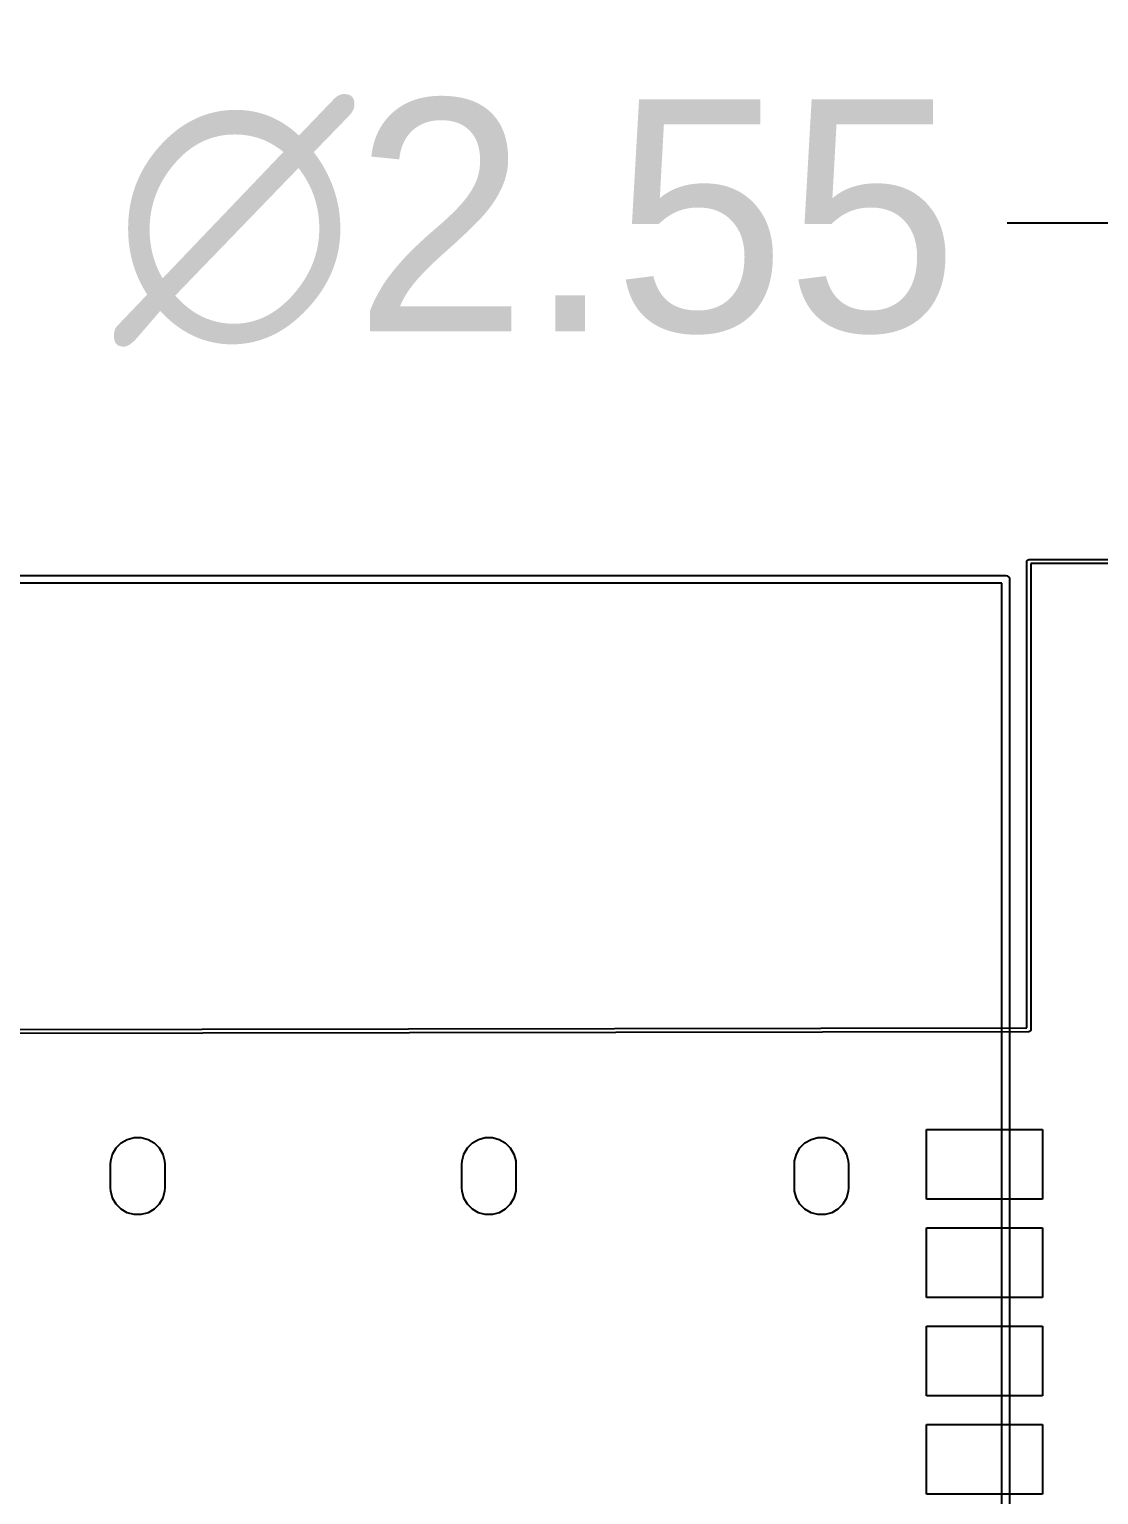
# Model space of a CAD drawing. Extents: x 76 to 193, y -170 to -23.
# Drawn here: x 144.86 to 158.69, y -61.79 to -42.86 of the extents above; entities that cross this region are included whole.
import ezdxf

# ---------------------------------------------------------------- set-up
doc = ezdxf.new("R2010")
doc.units = 0
doc.layers.get('0').update_dxf_attribs({"linetype": 'CONTINUOUS'})
doc.layers.get('Defpoints').update_dxf_attribs({"linetype": 'CONTINUOUS'})
doc.layers.add('BLACK', color=7, linetype='CONTINUOUS')
doc.dimstyles.get("Standard").update_dxf_attribs({"dimtxt": 3, "dimasz": 3, "dimexe": 0.18, "dimexo": 0.0625, "dimgap": 0.09, "dimtad": 0, "dimtih": 1, "dimtoh": 1, "dimzin": 0, "dimdsep": 46, "dimtxsty": 'Standard', "dimcen": 0.09, "dimclrd": 3, "dimclre": 3, "dimclrt": 3, "dimadec": 0, "dimazin": 0, "dimtfac": 1, "dimtofl": 0, "dimtmove": 0, "dimatfit": 3, "dimfxl": 1, "dimtolj": 1, "dimtzin": 0, "dimarcsym": 0})

# ---------------------------------------------------------------- blocks, each defined once
blk = doc.blocks.new('*D1')
at = {"color": 3, "linetype": 'Continuous', "lineweight": -2, "transparency": 16777216}
for p, q in [((131.942, -51.708), (132.343, -24.546)), ((135.34, -24.771), (143.56, -24.892)), ((162.446, -25.171), (153.74, -25.042)), ((165.048, -52.197), (165.449, -25.035))]:
    blk.add_line(p, q, dxfattribs=at)
at = {"color": 3, "linetype": 'Continuous', "transparency": 16777216}
for points in [[(135.347, -24.271), (135.332, -25.271), (132.34, -24.726)], [(162.454, -24.671), (162.439, -25.671), (165.446, -25.215)]]:
    blk.add_solid(points, dxfattribs=at)
at = {"layer": 'Defpoints', "color": 0, "linetype": 'Continuous', "transparency": 16777216}
for p in [(165.446, -25.215), (131.941, -51.771), (165.047, -52.26)]:
    blk.add_point(p, dxfattribs=at)
at = {"color": 3, "linetype": 'Continuous', "transparency": 16777216, "insert": (148.65, -24.967), "char_height": 3, "attachment_point": 5}
blk.add_mtext('\\A1;33.11', dxfattribs=at)
blk = doc.blocks.new('*D3')
at = {"color": 3, "linetype": 'Continuous', "lineweight": -2, "transparency": 16777216}
for p, q in [((157.507, -45.36), (160.507, -45.36)), ((160.507, -45.36), (161.237, -48.27)), ((162.186, -52.416), (162.366, -52.416)), ((162.276, -52.506), (162.276, -52.326))]:
    blk.add_line(p, q, dxfattribs=at)
at = {"color": 3, "linetype": 'Continuous', "transparency": 16777216}
blk.add_solid([(161.722, -48.149), (160.752, -48.392), (161.966, -51.18)], dxfattribs=at)
at = {"layer": 'Defpoints', "color": 0, "linetype": 'Continuous', "transparency": 16777216}
for p in [(161.966, -51.18), (162.586, -53.651)]:
    blk.add_point(p, dxfattribs=at)
at = {"color": 3, "linetype": 'Continuous', "transparency": 16777216, "insert": (151.417, -45.36), "char_height": 3, "attachment_point": 5}
blk.add_mtext('\\A1;∅2.55', dxfattribs=at)
blk = doc.blocks.new('*D5')
at = {"color": 3, "linetype": 'Continuous', "lineweight": -2, "transparency": 16777216}
for p, q in [((134.566, -52.343), (134.566, -33.66)), ((162.276, -52.353), (162.276, -33.66)), ((137.566, -33.84), (142.831, -33.84)), ((159.276, -33.84), (154.011, -33.84))]:
    blk.add_line(p, q, dxfattribs=at)
at = {"color": 3, "linetype": 'Continuous', "transparency": 16777216}
for points in [[(137.566, -33.34), (137.566, -34.34), (134.566, -33.84)], [(159.276, -33.34), (159.276, -34.34), (162.276, -33.84)]]:
    blk.add_solid(points, dxfattribs=at)
at = {"layer": 'Defpoints', "color": 0, "linetype": 'Continuous', "transparency": 16777216}
for p in [(162.276, -33.84), (134.566, -52.406), (162.276, -52.416)]:
    blk.add_point(p, dxfattribs=at)
at = {"color": 3, "linetype": 'Continuous', "transparency": 16777216, "insert": (148.421, -33.84), "char_height": 3, "attachment_point": 5}
blk.add_mtext('\\A1;27.71', dxfattribs=at)
blk = doc.blocks.new('*D9')
at = {"color": 3, "linetype": 'Continuous', "lineweight": -2, "transparency": 16777216}
for p, q in [((133.325, -59.443), (133.325, -29.513)), ((163.773, -59.443), (163.773, -29.513)), ((136.325, -29.693), (142.709, -29.693)), ((160.773, -29.693), (154.389, -29.693))]:
    blk.add_line(p, q, dxfattribs=at)
at = {"color": 3, "linetype": 'Continuous', "transparency": 16777216}
for points in [[(136.325, -29.193), (136.325, -30.193), (133.325, -29.693)], [(160.773, -29.193), (160.773, -30.193), (163.773, -29.693)]]:
    blk.add_solid(points, dxfattribs=at)
at = {"layer": 'Defpoints', "color": 0, "linetype": 'Continuous', "transparency": 16777216}
for p in [(163.773, -29.693), (133.325, -59.506), (163.773, -59.506)]:
    blk.add_point(p, dxfattribs=at)
at = {"color": 3, "linetype": 'Continuous', "transparency": 16777216, "insert": (148.549, -29.693), "char_height": 3, "attachment_point": 5}
blk.add_mtext('\\A1;30.45', dxfattribs=at)

msp = doc.modelspace()

# ---------------------------------------------------------------- linework, layer by layer
at = {"layer": 'BLACK', "linetype": 'Continuous'}
for p, q in [((157.7595, -49.73557), (157.761399, -49.726023)), ((157.7595, -55.76061), (157.7595, -49.73557)), ((157.761399, -49.726013), (157.761401, -49.72601)), ((157.761399, -49.726023), (157.761399, -49.726013)), ((157.761401, -49.72601), (157.761403, -49.726003)), ((157.761403, -49.726003), (157.768161, -49.719245)), ((157.768161, -49.719245), (157.774923, -49.712477)), ((157.774923, -49.712477), (157.77493, -49.712475)), ((157.77493, -49.712475), (157.774933, -49.712473)), ((157.774933, -49.712473), (157.774943, -49.712473)), ((157.774943, -49.712473), (157.784489, -49.71057)), ((157.784489, -49.71057), (163.018099, -49.7082)), ((163.018121, -49.7582), (157.8095, -49.760558)), ((157.8095, -49.760558), (157.8095, -55.78557)), ((139.562, -49.91557), (157.487, -49.91557)), ((157.487, -49.91557), (157.506134, -49.919376)), ((157.506134, -49.919376), (157.533194, -49.946436)), ((157.533194, -49.946436), (157.537, -49.96557)), ((157.537, -49.96557), (157.537, -75.44057)), ((157.437, -50.01557), (139.612, -50.01557)), ((157.437, -75.39057), (157.437, -50.01557)), ((157.78454, -55.81057), (139.204541, -55.840728)), ((139.2295, -55.790687), (157.7595, -55.76061)), ((157.794024, -55.808667), (157.78454, -55.81057)), ((157.794067, -55.808667), (157.794024, -55.808667)), ((157.794077, -55.808656), (157.794067, -55.808667)), ((157.794104, -55.808651), (157.794077, -55.808656)), ((157.800551, -55.802183), (157.794104, -55.808651)), ((157.807597, -55.795137), (157.800551, -55.802183)), ((157.807602, -55.795108), (157.807597, -55.795137)), ((157.807612, -55.795099), (157.807602, -55.795108)), ((157.8095, -55.78557), (157.807611, -55.795061)), ((157.807611, -55.795061), (157.807612, -55.795099)), ((146.130561, -57.202212), (146.218816, -57.178564)), ((146.218816, -57.178564), (146.310184, -57.178564)), ((146.310184, -57.178564), (146.398439, -57.202212)), ((150.670561, -57.202212), (150.758816, -57.178564)), ((150.758816, -57.178564), (150.850184, -57.178564)), ((150.850184, -57.178564), (150.938439, -57.202212)), ((154.970561, -57.202212), (155.058816, -57.178564)), ((155.058816, -57.178564), (155.150184, -57.178564)), ((155.150184, -57.178564), (155.238439, -57.202212)), ((156.462, -57.97557), (156.462, -57.07557)), ((156.462, -57.07557), (157.962, -57.07557)), ((156.462, -57.97557), (156.462, -57.07557)), ((156.462, -57.07557), (157.962, -57.07557)), ((157.962, -57.07557), (157.962, -57.97557)), ((157.962, -57.07557), (157.962, -57.97557)), ((145.941142, -57.391631), (145.986826, -57.312503)), ((145.986826, -57.312503), (146.051433, -57.247896)), ((146.051433, -57.247896), (146.130561, -57.202212)), ((146.398439, -57.202212), (146.477567, -57.247896)), ((146.477567, -57.247896), (146.542174, -57.312503)), ((146.542174, -57.312503), (146.587858, -57.391631)), ((150.481142, -57.391631), (150.526826, -57.312503)), ((150.526826, -57.312503), (150.591433, -57.247896)), ((150.591433, -57.247896), (150.670561, -57.202212)), ((150.938439, -57.202212), (151.017567, -57.247896)), ((151.017567, -57.247896), (151.082174, -57.312503)), ((151.082174, -57.312503), (151.127858, -57.391631)), ((154.781142, -57.391631), (154.826826, -57.312503)), ((154.826826, -57.312503), (154.891433, -57.247896)), ((154.891433, -57.247896), (154.970561, -57.202212)), ((155.238439, -57.202212), (155.317567, -57.247896)), ((155.317567, -57.247896), (155.382174, -57.312503)), ((155.382174, -57.312503), (155.427858, -57.391631)), ((145.9145, -57.52557), (145.917494, -57.479886)), ((145.9145, -57.82557), (145.9145, -57.52557)), ((145.917494, -57.479886), (145.941142, -57.391631)), ((146.587858, -57.391631), (146.611506, -57.479886)), ((146.611506, -57.479886), (146.6145, -57.52557)), ((146.6145, -57.52557), (146.6145, -57.82557)), ((150.4545, -57.52557), (150.457494, -57.479886)), ((150.4545, -57.82557), (150.4545, -57.52557)), ((150.457494, -57.479886), (150.481142, -57.391631)), ((151.127858, -57.391631), (151.151506, -57.479886)), ((151.151506, -57.479886), (151.1545, -57.52557)), ((151.1545, -57.52557), (151.1545, -57.82557)), ((154.7545, -57.52557), (154.757494, -57.479886)), ((154.7545, -57.82557), (154.7545, -57.52557)), ((154.757494, -57.479886), (154.781142, -57.391631)), ((155.427858, -57.391631), (155.451506, -57.479886)), ((155.451506, -57.479886), (155.4545, -57.52557)), ((155.4545, -57.52557), (155.4545, -57.82557)), ((145.917494, -57.871254), (145.9145, -57.82557)), ((145.941142, -57.959509), (145.917494, -57.871254)), ((146.611506, -57.871254), (146.587858, -57.959509)), ((146.6145, -57.82557), (146.611506, -57.871254)), ((150.457494, -57.871254), (150.4545, -57.82557)), ((150.481142, -57.959509), (150.457494, -57.871254)), ((151.151506, -57.871254), (151.127858, -57.959509)), ((151.1545, -57.82557), (151.151506, -57.871254)), ((154.757494, -57.871254), (154.7545, -57.82557)), ((154.781142, -57.959509), (154.757494, -57.871254)), ((155.451506, -57.871254), (155.427858, -57.959509)), ((155.4545, -57.82557), (155.451506, -57.871254)), ((145.986826, -58.038637), (145.941142, -57.959509)), ((146.051433, -58.103244), (145.986826, -58.038637)), ((146.130561, -58.148928), (146.051433, -58.103244)), ((146.477567, -58.103244), (146.398439, -58.148928)), ((146.542174, -58.038637), (146.477567, -58.103244)), ((146.587858, -57.959509), (146.542174, -58.038637)), ((150.526826, -58.038637), (150.481142, -57.959509)), ((150.591433, -58.103244), (150.526826, -58.038637)), ((150.670561, -58.148928), (150.591433, -58.103244)), ((151.017567, -58.103244), (150.938439, -58.148928)), ((151.082174, -58.038637), (151.017567, -58.103244)), ((151.127858, -57.959509), (151.082174, -58.038637)), ((154.826826, -58.038637), (154.781142, -57.959509)), ((154.891433, -58.103244), (154.826826, -58.038637)), ((154.970561, -58.148928), (154.891433, -58.103244)), ((155.317567, -58.103244), (155.238439, -58.148928)), ((155.382174, -58.038637), (155.317567, -58.103244)), ((155.427858, -57.959509), (155.382174, -58.038637)), ((157.962, -57.97557), (156.462, -57.97557)), ((157.962, -57.97557), (156.462, -57.97557)), ((146.218816, -58.172576), (146.130561, -58.148928)), ((146.310184, -58.172576), (146.218816, -58.172576)), ((146.398439, -58.148928), (146.310184, -58.172576)), ((150.758816, -58.172576), (150.670561, -58.148928)), ((150.850184, -58.172576), (150.758816, -58.172576)), ((150.938439, -58.148928), (150.850184, -58.172576)), ((155.058816, -58.172576), (154.970561, -58.148928)), ((155.150184, -58.172576), (155.058816, -58.172576)), ((155.238439, -58.148928), (155.150184, -58.172576)), ((156.462, -59.24557), (156.462, -58.34557)), ((156.462, -58.34557), (157.962, -58.34557)), ((156.462, -59.24557), (156.462, -58.34557)), ((156.462, -58.34557), (157.962, -58.34557)), ((157.962, -58.34557), (157.962, -59.24557)), ((157.962, -58.34557), (157.962, -59.24557)), ((157.962, -59.24557), (156.462, -59.24557)), ((157.962, -59.24557), (156.462, -59.24557)), ((156.462, -60.51557), (156.462, -59.61557)), ((156.462, -59.61557), (157.962, -59.61557)), ((156.462, -60.51557), (156.462, -59.61557)), ((156.462, -59.61557), (157.962, -59.61557)), ((157.962, -59.61557), (157.962, -60.51557)), ((157.962, -59.61557), (157.962, -60.51557)), ((157.962, -60.51557), (156.462, -60.51557)), ((157.962, -60.51557), (156.462, -60.51557)), ((156.462, -61.78557), (156.462, -60.88557)), ((156.462, -60.88557), (157.962, -60.88557)), ((156.462, -61.78557), (156.462, -60.88557)), ((156.462, -60.88557), (157.962, -60.88557)), ((157.962, -60.88557), (157.962, -61.78557)), ((157.962, -60.88557), (157.962, -61.78557)), ((157.962, -61.78557), (156.462, -61.78557)), ((157.962, -61.78557), (156.462, -61.78557))]:
    msp.add_line(p, q, dxfattribs=at)

# ---------------------------------------------------------------- dimensions: what is measured, and where the dimension line sits
at = {"linetype": 'Continuous'}
dim = msp.add_linear_dim(base=(165.446125, -25.21536), p1=(131.9407, -51.77095), p2=(165.046635, -52.259975), angle=359.1537158, dimstyle='Standard', dxfattribs=at)
dim.commit()
dim.dimension.update_dxf_attribs({"geometry": '*D1', "text_midpoint": (148.649575, -24.967249), "dimtype": 161})
for base, p1, p2, picture, middle in [((163.773, -29.693263), (133.3245, -59.50557), (163.773, -59.50557), '*D9', (148.54875, -29.693263)), ((162.276001, -33.840334), (134.566001, -52.40557), (162.276001, -52.41557), '*D5', (148.421001, -33.840334))]:
    dim = msp.add_linear_dim(base=base, p1=p1, p2=p2, dimstyle='Standard', dxfattribs=at)
    dim.commit()
    dim.dimension.update_dxf_attribs({"geometry": picture, "text_midpoint": middle})
dim = msp.add_diameter_dim_2p(p1=(162.585651, -53.65085), p2=(161.966351, -51.18029), dimstyle='Standard', dxfattribs=at)
dim.commit()
dim.dimension.update_dxf_attribs({"geometry": '*D3', "text_midpoint": (151.417459, -45.360356), "dimtype": 163})

doc.saveas('drawing.dxf')
